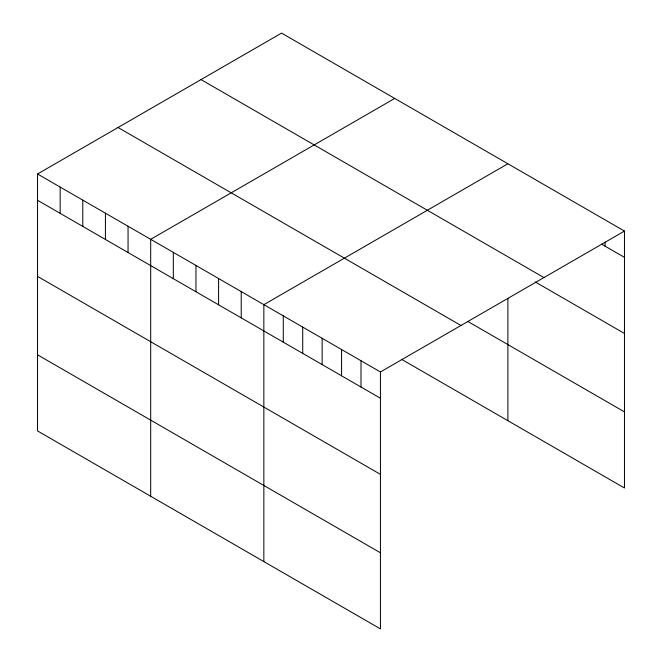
<?xml version="1.0" encoding="UTF-8"?>
<svg xmlns="http://www.w3.org/2000/svg" width="662" height="662" viewBox="0 0 662 662"><rect width="100%" height="100%" fill="white"/><g stroke="black" fill="none" stroke-linecap="round" stroke-linejoin="round"><path stroke-width="0.99" d="M37.527 173.99L380.443 371.97L380.443 628.9L37.527 430.921L37.527 173.99L281.557 33.1L624.473 231.079L624.473 488.01L401.685 359.383M394.718 98.431L150.688 239.321L150.688 496.252M507.886 163.771L263.848 304.661L263.848 561.583M380.443 371.97L624.473 231.079M601.51 244.104L624.473 257.361M201.025 79.597L543.941 277.577M535.268 281.971L624.473 333.474M467.844 321.467L624.473 411.896M118.059 127.501L460.975 325.481M37.527 200.272L380.443 398.251M37.527 276.385L380.443 474.364M37.527 354.807L380.443 552.787M605.043 242.102L605.043 246.14M507.886 298.33L507.886 420.693M361.005 360.749L361.005 387.03M341.575 349.536L341.575 375.817M322.146 338.315L322.146 364.597M302.716 327.094L302.716 353.376M283.278 315.873L283.278 342.155M241.216 291.594L241.216 317.868M218.584 278.528L218.584 304.801M195.952 265.462L195.952 291.735M173.32 252.388L173.32 278.669M128.056 226.255L128.056 252.536M105.424 213.189L105.424 239.47M82.791 200.123L82.791 226.404M60.159 187.056L60.159 213.338"/></g></svg>
